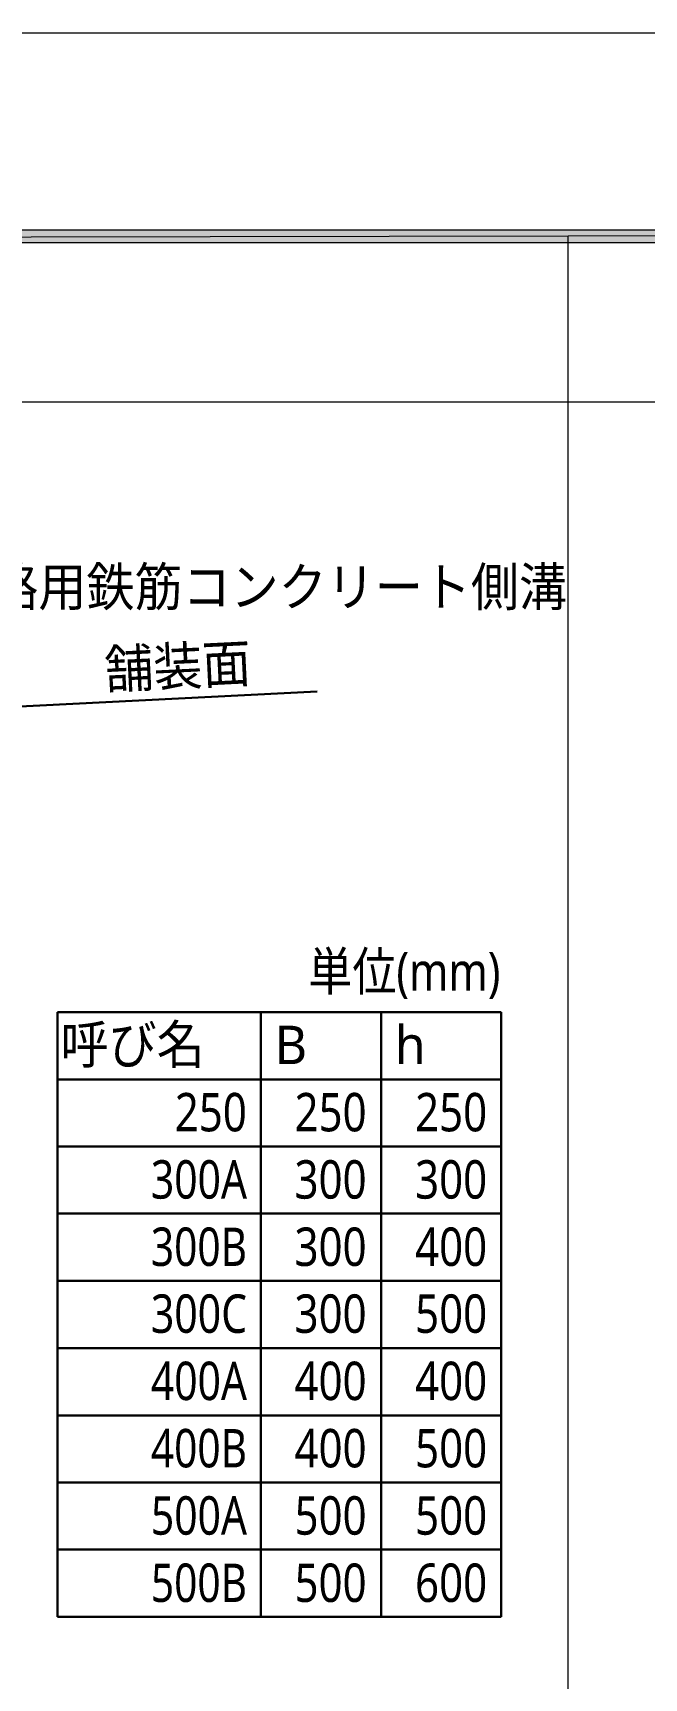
# Model space of a CAD drawing. Header units: millimetres. Extents: x 0 to 420, y 0 to 297.
# Drawn here: x 181.2 to 214.3, y 207.9 to 297 of the extents above; entities that cross this region are included whole.
import ezdxf
from ezdxf.enums import TextEntityAlignment as Align

# ---------------------------------------------------------------- set-up
doc = ezdxf.new("R2010")
doc.units = ezdxf.units.MM
doc.styles.add('kst32b', font='NotoSansJP-Variable.ttf')

msp = doc.modelspace()

# ---------------------------------------------------------------- hatches: boundary and pattern name
h = msp.add_hatch(color=7)
h.paths.add_polyline_path([(394.166, 285.623), (394.166, 286.321), (26.183, 285.623), (394.166, 285.623)])
h.paths.add_polyline_path([(394.166, 286.321), (26.183, 285.623), (26.183, 286.321), (394.166, 286.321)])

# ---------------------------------------------------------------- linework, layer by layer
at = {"lineweight": 13}
msp.add_lwpolyline([(0.191, 0), (0.191, 296.968), (420.158, 296.968), (420.158, 0)], close=True, dxfattribs=at)
at = {"lineweight": 0}
for points in [[(394.166, 285.623), (394.166, 286.321), (26.183, 285.623)], [(394.166, 286.321), (26.183, 285.623), (26.183, 286.321)]]:
    msp.add_lwpolyline(points, close=True, dxfattribs=at)
at = {"lineweight": 13}
for points in [[(210.164, 285.983), (210.164, 45.995)], [(394.166, 276.987), (26.183, 276.987)]]:
    msp.add_lwpolyline(points, dxfattribs=at)
at = {"lineweight": 30}
for points in [[(164.444, 259.715), (196.617, 261.324)], [(206.566, 243.988), (182.562, 243.988)], [(182.562, 243.988), (182.562, 211.264)], [(193.569, 243.988), (193.569, 211.264)], [(200.067, 243.988), (200.067, 211.264)], [(206.566, 211.264), (206.566, 243.988)], [(206.566, 240.347), (182.562, 240.347)], [(206.566, 236.707), (182.562, 236.707)], [(206.566, 233.087), (182.562, 233.087)], [(206.566, 229.447), (182.562, 229.447)], [(206.566, 225.806), (182.562, 225.806)], [(206.566, 222.165), (182.562, 222.165)], [(206.566, 218.525), (182.562, 218.525)], [(206.566, 214.905), (182.562, 214.905)], [(206.566, 211.264), (182.562, 211.264)]]:
    msp.add_lwpolyline(points, dxfattribs=at)

# ---------------------------------------------------------------- texts
at = {"style": 'kst32b'}
for s, height, p, p2 in [('道路用鉄筋コンクリート側溝', 2.07913, (176.339, 265.959), (210.125, 265.959)), ('舗装面', 2.0791, (185.166, 261.472), (193.077, 261.86)), ('単位(mm)', 2.0791, (196.13, 245.152), (206.526, 245.152)), ('呼び名', 2.0791, (182.732, 241.194), (190.529, 241.194)), ('250', 2.0791, (188.912, 237.532), (192.811, 237.532)), ('250', 2.0791, (195.389, 237.532), (199.288, 237.532)), ('250', 2.0791, (201.909, 237.532), (205.807, 237.532)), ('300A', 2.0791, (187.621, 233.892), (192.819, 233.892)), ('300', 2.0791, (195.389, 233.892), (199.288, 233.892)), ('300', 2.0791, (201.909, 233.892), (205.807, 233.892)), ('300B', 2.0791, (187.621, 230.251), (192.819, 230.251)), ('300', 2.0791, (195.389, 230.251), (199.288, 230.251)), ('400', 2.0791, (201.909, 230.251), (205.807, 230.251)), ('300C', 2.0791, (187.621, 226.631), (192.819, 226.631)), ('300', 2.0791, (195.389, 226.631), (199.288, 226.631)), ('500', 2.0791, (201.909, 226.631), (205.807, 226.631)), ('400A', 2.0791, (187.621, 222.991), (192.819, 222.991)), ('400', 2.0791, (195.389, 222.991), (199.288, 222.991)), ('400', 2.0791, (201.909, 222.991), (205.807, 222.991)), ('400B', 2.0791, (187.621, 219.35), (192.819, 219.35)), ('400', 2.0791, (195.389, 219.35), (199.288, 219.35)), ('500', 2.0791, (201.909, 219.35), (205.807, 219.35)), ('500A', 2.0791, (187.621, 215.709), (192.819, 215.709)), ('500', 2.0791, (195.389, 215.709), (199.288, 215.709)), ('500', 2.0791, (201.909, 215.709), (205.807, 215.709)), ('500B', 2.0791, (187.621, 212.069), (192.819, 212.069)), ('500', 2.0791, (195.389, 212.069), (199.288, 212.069)), ('600', 2.0791, (201.909, 212.069), (205.807, 212.069))]:
    msp.add_text(s, height=height, dxfattribs=at).set_placement(p, p2, align=Align.FIT)
for s, p in [('B', (194.31, 241.173)), ('h', (200.808, 241.173))]:
    msp.add_text(s, height=2.079, dxfattribs=at).set_placement(p)

doc.saveas('drawing.dxf')
